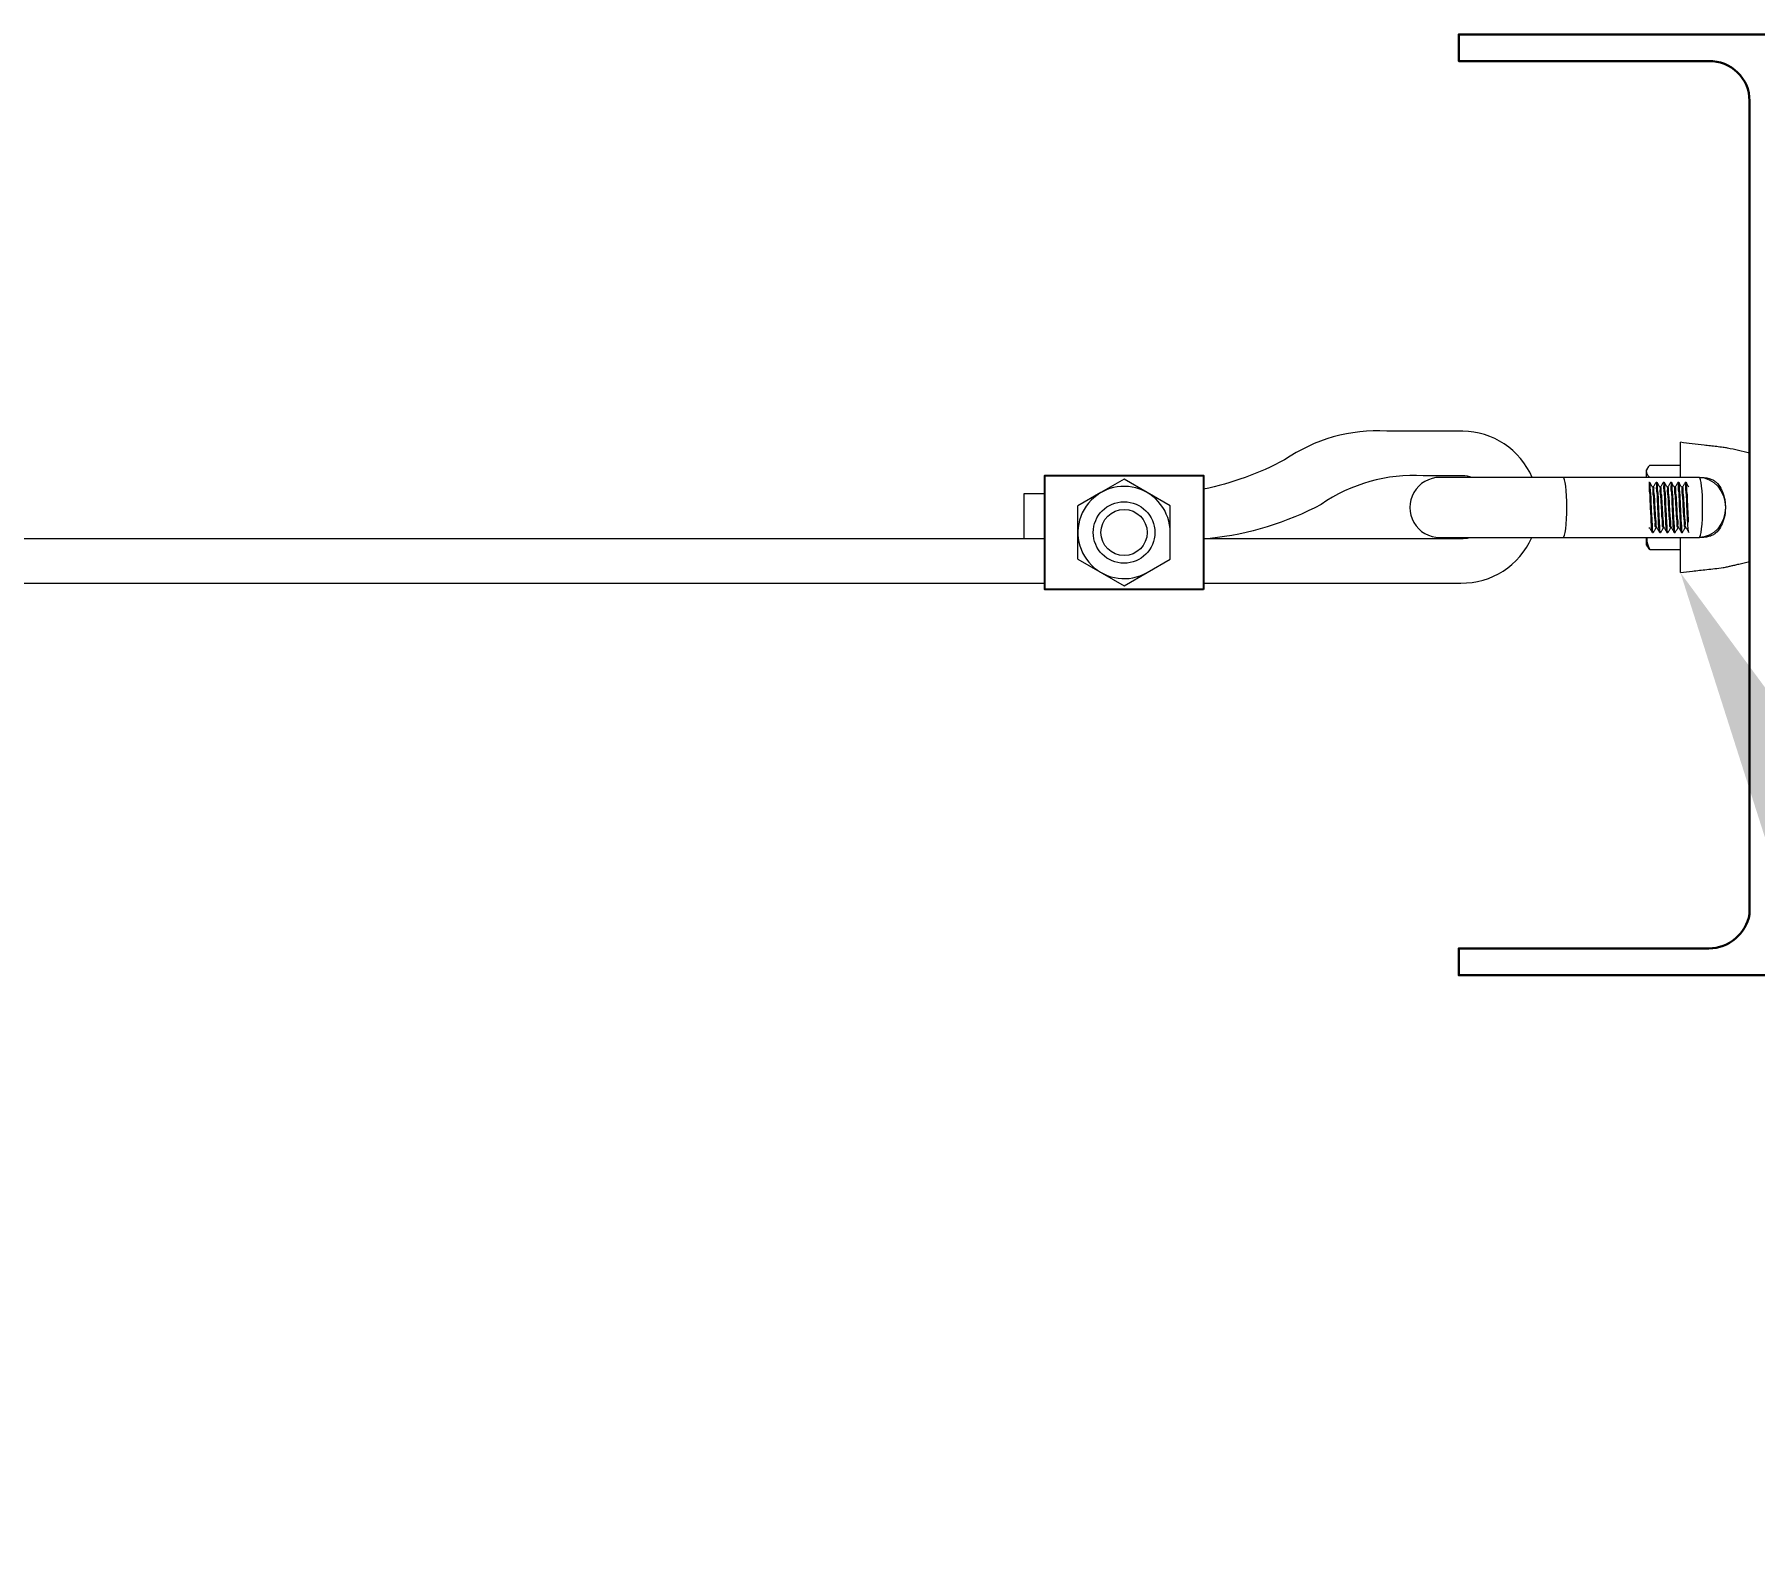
# Model space of a CAD drawing. Header units: feet. Extents: x -21 to 5170, y -254 to 1413.
# Drawn here: x 1046.22 to 1056.94, y 74.72 to 84.17 of the extents above; entities that cross this region are included whole.
import ezdxf
from ezdxf import colors
from ezdxf.entities.mleader import LeaderData, LeaderLine
from ezdxf.math import Vec2, Vec3

# ---------------------------------------------------------------- set-up
doc = ezdxf.new("R2010")
doc.units = ezdxf.units.FT
doc.header["$MEASUREMENT"] = 0
doc.layers.add('E-COMB-BOX', color=250, linetype='Continuous', lineweight=30)
for name, color, linetype in [('E-GRND', 3, 'Continuous'), ('G-ANNO-TEXT', 1, 'Continuous'), ('S-STEL-ANGL', 3, 'Continuous'), ('WIRE MANAGEMENT', 4, 'Continuous')]:
    doc.layers.add(name, color=color, linetype=linetype)
doc.styles.add('NEI-A', font='arial.ttf')

msp = doc.modelspace()

# ---------------------------------------------------------------- linework, layer by layer
at = {"layer": 'E-COMB-BOX', "flags": 128}
msp.add_lwpolyline([(1058.85303, 84.17351), (1058.85303, 84.00687), (1057.29303, 84.00687, 0.4065492), (1057.03975, 83.76015), (1057.03975, 78.68687, 0.3694747), (1057.25303, 78.47351), (1058.85303, 78.47351), (1058.85303, 78.30687), (1055.09975, 78.30687), (1055.09975, 78.47351), (1056.65975, 78.47351, 0.3584563), (1056.91303, 78.68687), (1056.91303, 83.76015, 0.42191969), (1056.65975, 84.00687), (1055.09975, 84.00687), (1055.09975, 84.17351)], format="xyb", close=True, dxfattribs=at)
at = {"layer": 'E-GRND'}
msp.add_lwpolyline([(1053.5074, 80.71276), (1052.51721, 80.71276), (1052.51721, 81.423), (1053.5074, 81.423)], close=True, dxfattribs=at)
at = {"layer": 'S-STEL-ANGL', "linetype": 'Continuous', "lineweight": 18}
for p, q in [((1056.482, 81.40982), (1056.482, 81.62976)), ((1056.27692, 81.46803), (1056.27107, 81.45788)), ((1056.27107, 81.41101), (1056.27107, 81.45788)), ((1056.292, 81.48665), (1056.482, 81.48665)), ((1053.01231, 81.39955), (1052.86847, 81.31651)), ((1053.15614, 81.31651), (1053.01231, 81.39955)), ((1056.29029, 81.37976), (1056.28462, 81.37976)), ((1056.313, 81.35024), (1056.30767, 81.35024)), ((1056.33575, 81.37976), (1056.33007, 81.37976)), ((1056.35845, 81.35024), (1056.35312, 81.35024)), ((1056.3812, 81.37976), (1056.37552, 81.37976)), ((1056.40392, 81.35024), (1056.39859, 81.35024)), ((1056.42665, 81.37976), (1056.42097, 81.37976)), ((1056.44937, 81.35024), (1056.44404, 81.35024)), ((1056.4721, 81.37976), (1056.46643, 81.37976)), ((1056.49482, 81.35024), (1056.48949, 81.35024)), ((1056.51757, 81.37976), (1056.51188, 81.37976)), ((1056.60194, 81.41101), (1056.56971, 81.41101)), ((1052.72464, 80.90131), (1052.72464, 81.23347)), ((1053.29997, 80.90131), (1053.29997, 81.23347)), ((1056.27107, 80.98913), (1056.27107, 81.03601)), ((1056.2846, 81.09678), (1056.28991, 81.09678)), ((1056.30733, 81.06726), (1056.31302, 81.06726)), ((1056.33005, 81.09678), (1056.33538, 81.09678)), ((1056.35278, 81.06726), (1056.35847, 81.06726)), ((1056.3755, 81.09678), (1056.38083, 81.09678)), ((1056.39823, 81.06726), (1056.40394, 81.06726)), ((1056.42097, 81.09678), (1056.42628, 81.09678)), ((1056.4437, 81.06726), (1056.44939, 81.06726)), ((1056.46642, 81.09678), (1056.47173, 81.09678)), ((1056.482, 80.81726), (1056.482, 81.03719)), ((1056.48915, 81.06726), (1056.49484, 81.06726)), ((1056.51187, 81.09678), (1056.5172, 81.09678)), ((1056.56746, 81.03601), (1056.60204, 81.03601)), ((1052.72464, 80.90131), (1053.01231, 80.73522)), ((1053.15614, 80.81826), (1053.29997, 80.90131)), ((1056.27107, 80.98913), (1056.27692, 80.97899)), ((1056.292, 80.96037), (1056.482, 80.96037))]:
    msp.add_line(p, q, dxfattribs=at)
for points in [[(1056.482, 81.41101), (1054.98201, 81.41101, 1.00003129), (1054.98201, 81.03601), (1056.482, 81.03601)], [(1053.29997, 81.23347), (1053.15614, 81.31651, -0.26794919)], [(1053.01231, 80.73522), (1053.15614, 80.81826, -0.26794919)]]:
    msp.add_lwpolyline(points, format="xyb", dxfattribs=at)
at = {"layer": 'S-STEL-ANGL', "linetype": 'Continuous', "lineweight": 18, "flags": 128}
for points in [[(1055.75128, 81.03601), (1055.75563, 81.03961), (1055.7598, 81.05028), (1055.76367, 81.06761), (1055.76705, 81.09093), (1055.76982, 81.11934), (1055.77187, 81.15176), (1055.77315, 81.18693), (1055.77358, 81.22351), (1055.77315, 81.26009), (1055.77187, 81.29526), (1055.76982, 81.32768), (1055.76705, 81.35609), (1055.76367, 81.37941), (1055.7598, 81.39674), (1055.75563, 81.40741), (1055.75128, 81.41101)], [(1056.5983, 81.03601), (1056.60266, 81.03961), (1056.60684, 81.05028), (1056.61069, 81.06761), (1056.61407, 81.09093), (1056.61685, 81.11934), (1056.61891, 81.15176), (1056.62017, 81.18693), (1056.6206, 81.22351), (1056.62017, 81.26009), (1056.61891, 81.29526), (1056.61685, 81.32768), (1056.61407, 81.35609), (1056.61069, 81.37941), (1056.60684, 81.39674), (1056.60266, 81.40741), (1056.5983, 81.41101)], [(1056.5983, 81.41101), (1056.63038, 81.40741), (1056.66123, 81.39674), (1056.68965, 81.37941), (1056.71458, 81.35609), (1056.73502, 81.32768), (1056.75021, 81.29526), (1056.75958, 81.26009), (1056.76273, 81.22351), (1056.75958, 81.18693), (1056.75021, 81.15176), (1056.73502, 81.11934), (1056.71458, 81.09093), (1056.68965, 81.06761), (1056.66123, 81.05028), (1056.63038, 81.03961), (1056.5983, 81.03601)]]:
    msp.add_lwpolyline(points, dxfattribs=at)
at = {"layer": 'S-STEL-ANGL', "linetype": 'Continuous', "lineweight": 18}
msp.add_lwpolyline([(1052.86847, 81.31651), (1052.72464, 81.23347)], dxfattribs=at)
for radius in [0.19195, 0.14396]:
    msp.add_circle((1053.01231, 81.06739), radius, dxfattribs=at)
msp.add_arc((1053.01231, 81.06739), 0.28766, 0, 300.000014, dxfattribs=at)
for points, knots in [([(1056.91303, 81.56139), (1056.86761, 81.57303), (1056.81302, 81.58641), (1056.74452, 81.59905), (1056.7087, 81.60255), (1056.66939, 81.60746), (1056.59387, 81.61637), (1056.53148, 81.62384), (1056.482, 81.62976)], [0.081851749, 0.081851749, 0.081851749, 0.081851749, 0.37728711, 0.436079519, 0.52069158, 0.603952953, 0.685863674, 1, 1, 1, 1]), ([(1056.27107, 81.44825), (1056.27109, 81.44916), (1056.27128, 81.45638), (1056.2771, 81.47087), (1056.28672, 81.48105), (1056.292, 81.48665)], [0, 0, 0, 0, 0.06118886, 0.48470577, 1, 1, 1, 1]), ([(1056.292, 81.40985), (1056.28618, 81.41573), (1056.27544, 81.42656), (1056.27244, 81.44144), (1056.27107, 81.44825)], [0, 0, 0, 0, 0.54224154, 1, 1, 1, 1]), ([(1056.30679, 81.06935), (1056.30659, 81.06923), (1056.30556, 81.06859), (1056.30598, 81.08389), (1056.3008, 81.09988), (1056.30022, 81.14751), (1056.29693, 81.20025), (1056.29394, 81.25679), (1056.29331, 81.31527), (1056.286, 81.34012), (1056.29093, 81.38255), (1056.285, 81.37722), (1056.28462, 81.37687)], [0, 0, 0, 0, 0.00202405, 0.01032027, 0.09294705, 0.23630254, 0.42090431, 0.61614407, 0.79364736, 0.92730378, 0.99525785, 1, 1, 1, 1]), ([(1056.31302, 81.07015), (1056.31243, 81.07061), (1056.30594, 81.07571), (1056.31141, 81.10076), (1056.30652, 81.12217), (1056.30494, 81.15761), (1056.30275, 81.2007), (1056.29956, 81.25668), (1056.29903, 81.31527), (1056.29166, 81.34016), (1056.29665, 81.38251), (1056.29068, 81.37722), (1056.29029, 81.37687)], [0, 0, 0, 0, 0.00718592, 0.07856987, 0.20082118, 0.23388226, 0.41905567, 0.61490601, 0.79295878, 0.92703127, 0.99519688, 1, 1, 1, 1]), ([(1056.3079, 81.34984), (1056.30504, 81.35478), (1056.29931, 81.36465), (1056.2936, 81.37452), (1056.29074, 81.37945)], [0, 0, 0, 0, 0.4999036, 1, 1, 1, 1]), ([(1056.33007, 81.09913), (1056.32947, 81.0995), (1056.32288, 81.10366), (1056.32802, 81.12828), (1056.321, 81.15969), (1056.32028, 81.20532), (1056.31656, 81.25036), (1056.31587, 81.29788), (1056.30918, 81.31831), (1056.31312, 81.35199), (1056.30811, 81.34842), (1056.30791, 81.34828)], [0, 0, 0, 0, 0.00820331, 0.09133827, 0.23526965, 0.42053346, 0.61646319, 0.79460785, 0.92882468, 0.99729164, 1, 1, 1, 1]), ([(1056.3295, 81.37932), (1056.32664, 81.37438), (1056.32091, 81.36449), (1056.31517, 81.35461), (1056.31231, 81.34967)], [0, 0, 0, 0, 0.50013879, 1, 1, 1, 1]), ([(1056.33506, 81.09959), (1056.33471, 81.09982), (1056.32842, 81.10386), (1056.33384, 81.12838), (1056.32664, 81.15965), (1056.32595, 81.20532), (1056.32226, 81.25041), (1056.32152, 81.29773), (1056.31496, 81.31864), (1056.31871, 81.35207), (1056.31341, 81.34818), (1056.31302, 81.34789)], [0, 0, 0, 0, 0.004944916, 0.088120024, 0.232115153, 0.41747305, 0.613493142, 0.791723846, 0.926011849, 0.994499759, 1, 1, 1, 1]), ([(1056.35224, 81.06935), (1056.35204, 81.06923), (1056.35101, 81.06859), (1056.35143, 81.08389), (1056.34625, 81.09988), (1056.34567, 81.14751), (1056.34239, 81.20025), (1056.33937, 81.25679), (1056.33882, 81.31525), (1056.3314, 81.34016), (1056.33643, 81.38251), (1056.33046, 81.37722), (1056.33007, 81.37687)], [0, 0, 0, 0, 0.00202397, 0.01031986, 0.09294341, 0.23629329, 0.42088782, 0.61611993, 0.7936132, 0.92726855, 0.99521198, 1, 1, 1, 1]), ([(1056.35847, 81.07015), (1056.35788, 81.07061), (1056.35139, 81.07571), (1056.3569, 81.10076), (1056.35197, 81.12217), (1056.35039, 81.15761), (1056.34819, 81.20071), (1056.34505, 81.25668), (1056.34446, 81.31529), (1056.33714, 81.34011), (1056.34206, 81.38255), (1056.33614, 81.37722), (1056.33575, 81.37687)], [0, 0, 0, 0, 0.00718627, 0.07856673, 0.20082804, 0.23389073, 0.41907319, 0.6149303, 0.79299487, 0.92707391, 0.99524286, 1, 1, 1, 1]), ([(1056.35336, 81.34984), (1056.3505, 81.35478), (1056.34476, 81.36464), (1056.33904, 81.37452), (1056.33619, 81.37945)], [0, 0, 0, 0, 0.500041226, 1, 1, 1, 1]), ([(1056.37552, 81.09913), (1056.37492, 81.0995), (1056.36833, 81.10366), (1056.37346, 81.12828), (1056.36645, 81.15969), (1056.36572, 81.20532), (1056.36204, 81.25036), (1056.36132, 81.29788), (1056.35463, 81.31831), (1056.35857, 81.35199), (1056.35355, 81.34842), (1056.35336, 81.34828)], [0, 0, 0, 0, 0.00820331, 0.09133823, 0.23526955, 0.42053329, 0.61645866, 0.79460794, 0.92882471, 0.99729164, 1, 1, 1, 1]), ([(1056.37495, 81.37932), (1056.37209, 81.37438), (1056.36636, 81.3645), (1056.36063, 81.35461), (1056.35778, 81.34967)], [0, 0, 0, 0, 0.50027615, 1, 1, 1, 1]), ([(1056.38051, 81.09959), (1056.38016, 81.09982), (1056.37392, 81.10392), (1056.37929, 81.12835), (1056.37208, 81.15966), (1056.37143, 81.20532), (1056.36771, 81.25041), (1056.36695, 81.29772), (1056.36045, 81.31864), (1056.36416, 81.35207), (1056.35886, 81.34818), (1056.35847, 81.34789)], [0, 0, 0, 0, 0.00488357, 0.08806287, 0.23207102, 0.41743366, 0.61346789, 0.79170758, 0.925996, 0.99449948, 1, 1, 1, 1]), ([(1056.39769, 81.06935), (1056.39749, 81.06923), (1056.39646, 81.06859), (1056.39698, 81.08391), (1056.39166, 81.09987), (1056.39113, 81.14751), (1056.38787, 81.20025), (1056.38481, 81.25679), (1056.38427, 81.31525), (1056.37685, 81.34016), (1056.38188, 81.38251), (1056.37591, 81.37722), (1056.37552, 81.37687)], [0, 0, 0, 0, 0.00202399, 0.01030618, 0.09293057, 0.2362857, 0.42087911, 0.61611601, 0.79361109, 0.92726781, 0.99521193, 1, 1, 1, 1]), ([(1056.40394, 81.07015), (1056.40334, 81.07061), (1056.39681, 81.07568), (1056.40237, 81.10078), (1056.39739, 81.12216), (1056.3959, 81.15761), (1056.39362, 81.2007), (1056.39048, 81.25668), (1056.38996, 81.31527), (1056.38254, 81.34015), (1056.38757, 81.38251), (1056.3816, 81.37722), (1056.3812, 81.37687)], [0, 0, 0, 0, 0.00723199, 0.07860636, 0.20085724, 0.23391375, 0.41908344, 0.61492385, 0.79297014, 0.92704194, 0.99519706, 1, 1, 1, 1]), ([(1056.39881, 81.34984), (1056.39595, 81.35478), (1056.39023, 81.36465), (1056.3845, 81.37452), (1056.38164, 81.37945)], [0, 0, 0, 0, 0.49976607, 1, 1, 1, 1]), ([(1056.42097, 81.09913), (1056.42037, 81.0995), (1056.41378, 81.10366), (1056.41891, 81.12827), (1056.41194, 81.1597), (1056.41116, 81.20532), (1056.40747, 81.25037), (1056.40683, 81.29785), (1056.40002, 81.31838), (1056.40408, 81.35192), (1056.39901, 81.34842), (1056.39881, 81.34828)], [0, 0, 0, 0, 0.0082029, 0.09133365, 0.235251987, 0.420511031, 0.616426586, 0.794562239, 0.928778625, 0.99723001, 1, 1, 1, 1]), ([(1056.42042, 81.37932), (1056.41756, 81.37438), (1056.41183, 81.36449), (1056.40609, 81.35461), (1056.40323, 81.34967)], [0, 0, 0, 0, 0.50013879, 1, 1, 1, 1]), ([(1056.42596, 81.09959), (1056.42561, 81.09982), (1056.41937, 81.10392), (1056.42474, 81.12835), (1056.41754, 81.15966), (1056.41687, 81.20532), (1056.41319, 81.25041), (1056.4124, 81.29772), (1056.4059, 81.31864), (1056.40961, 81.35207), (1056.40431, 81.34818), (1056.40392, 81.34789)], [0, 0, 0, 0, 0.00488357, 0.08806284, 0.23207093, 0.41743348, 0.61346337, 0.79170767, 0.92599603, 0.99449948, 1, 1, 1, 1]), ([(1056.44314, 81.06935), (1056.44294, 81.06923), (1056.44191, 81.06859), (1056.44243, 81.08391), (1056.43711, 81.09987), (1056.43658, 81.14751), (1056.43331, 81.20025), (1056.4303, 81.2568), (1056.42969, 81.31525), (1056.42234, 81.34016), (1056.42733, 81.38251), (1056.42136, 81.37722), (1056.42097, 81.37687)], [0, 0, 0, 0, 0.00202398, 0.01030614, 0.09293019, 0.23628473, 0.42087738, 0.61611069, 0.79360812, 0.92726012, 0.99521195, 1, 1, 1, 1]), ([(1056.44939, 81.07015), (1056.44879, 81.07061), (1056.44231, 81.07571), (1056.44779, 81.10076), (1056.44284, 81.12216), (1056.44135, 81.15761), (1056.4391, 81.2007), (1056.43593, 81.25668), (1056.43541, 81.31527), (1056.42799, 81.34015), (1056.43302, 81.38251), (1056.42705, 81.37722), (1056.42665, 81.37687)], [0, 0, 0, 0, 0.00718595, 0.07857012, 0.20082584, 0.23388366, 0.41905765, 0.61490861, 0.79296195, 0.92703905, 0.99519687, 1, 1, 1, 1]), ([(1056.44426, 81.34984), (1056.4414, 81.35478), (1056.43568, 81.36465), (1056.42996, 81.37452), (1056.4271, 81.37945)], [0, 0, 0, 0, 0.4999036, 1, 1, 1, 1]), ([(1056.46643, 81.09913), (1056.46584, 81.0995), (1056.45921, 81.10363), (1056.46437, 81.12829), (1056.45737, 81.15969), (1056.45664, 81.20533), (1056.45292, 81.25036), (1056.45226, 81.29788), (1056.44551, 81.3183), (1056.44949, 81.35199), (1056.44447, 81.34842), (1056.44428, 81.34828)], [0, 0, 0, 0, 0.00826455, 0.09139534, 0.23531374, 0.42056827, 0.61648818, 0.79462391, 0.92884036, 0.99729178, 1, 1, 1, 1]), ([(1056.46587, 81.37932), (1056.46301, 81.37438), (1056.45728, 81.36449), (1056.45154, 81.35461), (1056.44868, 81.34967)], [0, 0, 0, 0, 0.50013879, 1, 1, 1, 1]), ([(1056.47143, 81.09959), (1056.47108, 81.09982), (1056.46479, 81.10386), (1056.4702, 81.12838), (1056.46301, 81.15965), (1056.46231, 81.20532), (1056.45864, 81.25042), (1056.45786, 81.29771), (1056.45132, 81.31868), (1056.4551, 81.35203), (1056.44977, 81.34818), (1056.44937, 81.34789)], [0, 0, 0, 0, 0.00494462, 0.08811473, 0.23210121, 0.41744797, 0.61345628, 0.79168097, 0.92595455, 0.99443835, 1, 1, 1, 1]), ([(1056.48861, 81.06935), (1056.4884, 81.06923), (1056.48738, 81.06859), (1056.4878, 81.08389), (1056.48262, 81.09988), (1056.48204, 81.14751), (1056.47875, 81.20025), (1056.47575, 81.2568), (1056.47515, 81.31525), (1056.46778, 81.34016), (1056.4728, 81.38251), (1056.46683, 81.37722), (1056.46643, 81.37687)], [0, 0, 0, 0, 0.00202397, 0.01031988, 0.09294351, 0.23629354, 0.42088828, 0.6161206, 0.79361714, 0.92726847, 0.99521197, 1, 1, 1, 1]), ([(1056.49484, 81.07015), (1056.49424, 81.07061), (1056.48776, 81.07571), (1056.49323, 81.10076), (1056.48834, 81.12217), (1056.48676, 81.15761), (1056.48457, 81.2007), (1056.48138, 81.25668), (1056.48084, 81.31527), (1056.47348, 81.34016), (1056.47847, 81.38251), (1056.4725, 81.37722), (1056.4721, 81.37687)], [0, 0, 0, 0, 0.00718592, 0.07856987, 0.20082118, 0.23388226, 0.41905567, 0.61490601, 0.79295878, 0.92703127, 0.99519688, 1, 1, 1, 1]), ([(1056.48971, 81.34984), (1056.48685, 81.35478), (1056.48113, 81.36465), (1056.47541, 81.37452), (1056.47255, 81.37945)], [0, 0, 0, 0, 0.4999036, 1, 1, 1, 1]), ([(1056.56971, 81.41081), (1056.5476, 81.41089), (1056.51835, 81.41099), (1056.48913, 81.41005), (1056.482, 81.40982)], [0, 0, 0, 0, 0.75613196, 1, 1, 1, 1]), ([(1056.51188, 81.09913), (1056.51129, 81.0995), (1056.50469, 81.10366), (1056.50983, 81.12828), (1056.50282, 81.15969), (1056.50209, 81.20532), (1056.49837, 81.25036), (1056.49769, 81.29788), (1056.491, 81.31831), (1056.49494, 81.35199), (1056.48992, 81.34842), (1056.48973, 81.34828)], [0, 0, 0, 0, 0.00820331, 0.09133827, 0.23526965, 0.42053346, 0.61646319, 0.79460785, 0.92882468, 0.99729164, 1, 1, 1, 1]), ([(1056.51132, 81.37932), (1056.50846, 81.37438), (1056.50273, 81.36449), (1056.49699, 81.35461), (1056.49412, 81.34967)], [0, 0, 0, 0, 0.50013879, 1, 1, 1, 1]), ([(1056.51688, 81.09959), (1056.51652, 81.09982), (1056.51024, 81.10386), (1056.51565, 81.12838), (1056.50846, 81.15965), (1056.50776, 81.20532), (1056.50408, 81.25041), (1056.50334, 81.29773), (1056.49678, 81.31864), (1056.50053, 81.35207), (1056.49523, 81.34818), (1056.49484, 81.34789)], [0, 0, 0, 0, 0.004944916, 0.088120024, 0.232115153, 0.41747305, 0.613493142, 0.791723846, 0.926011849, 0.994499759, 1, 1, 1, 1]), ([(1056.53349, 81.06907), (1056.53329, 81.06991), (1056.53104, 81.07909), (1056.52976, 81.10356), (1056.52676, 81.14593), (1056.52444, 81.20075), (1056.52113, 81.25667), (1056.52065, 81.31528), (1056.51322, 81.34015), (1056.51825, 81.38251), (1056.51228, 81.37722), (1056.51188, 81.37687)], [0, 0, 0, 0, 0.00831272, 0.09110383, 0.23474443, 0.41971334, 0.6153414, 0.79319463, 0.92712105, 0.99520227, 1, 1, 1, 1]), ([(1056.53349, 81.13152), (1056.5333, 81.13493), (1056.532, 81.15749), (1056.5301, 81.20076), (1056.52684, 81.25666), (1056.52628, 81.31529), (1056.51896, 81.34011), (1056.52388, 81.38255), (1056.51796, 81.37722), (1056.51757, 81.37687)], [0, 0, 0, 0, 0.04137119, 0.2730891, 0.51816416, 0.74097548, 0.90874794, 0.99404741, 1, 1, 1, 1]), ([(1056.53518, 81.34984), (1056.53231, 81.35478), (1056.52658, 81.36464), (1056.52086, 81.37452), (1056.518, 81.37945)], [0, 0, 0, 0, 0.500041226, 1, 1, 1, 1]), ([(1056.60192, 81.41067), (1056.61491, 81.41046), (1056.63682, 81.41009), (1056.66633, 81.40366), (1056.68857, 81.39467), (1056.71309, 81.37579), (1056.73726, 81.33999), (1056.75395, 81.29707), (1056.76253, 81.24979), (1056.76412, 81.20187), (1056.75403, 81.14787), (1056.73296, 81.10013), (1056.70951, 81.0666), (1056.68215, 81.04906), (1056.65849, 81.04129), (1056.63125, 81.03663), (1056.61239, 81.0364), (1056.60204, 81.03627)], [0, 0, 0, 0, 0.06905684, 0.11647145, 0.16027962, 0.19570031, 0.27979524, 0.38642095, 0.43913687, 0.53541691, 0.64046149, 0.72857784, 0.81308337, 0.85313814, 0.89962842, 0.94488079, 1, 1, 1, 1]), ([(1056.292, 80.96037), (1056.28597, 80.97537), (1056.27616, 80.99979), (1056.27401, 81.02593), (1056.27319, 81.03601)], [0, 0, 0, 0, 0.61426575, 1, 1, 1, 1]), ([(1056.28959, 81.09735), (1056.29246, 81.09241), (1056.29819, 81.08253), (1056.30391, 81.07264), (1056.30677, 81.06769)], [0, 0, 0, 0, 0.499998409, 1, 1, 1, 1]), ([(1056.31366, 81.06788), (1056.31652, 81.07283), (1056.32225, 81.08272), (1056.32799, 81.0926), (1056.33085, 81.09754)], [0, 0, 0, 0, 0.500194295, 1, 1, 1, 1]), ([(1056.33504, 81.09735), (1056.33791, 81.09241), (1056.34364, 81.08253), (1056.34937, 81.07264), (1056.35224, 81.06769)], [0, 0, 0, 0, 0.49986121, 1, 1, 1, 1]), ([(1056.35911, 81.06788), (1056.36197, 81.07283), (1056.3677, 81.08272), (1056.37344, 81.0926), (1056.3763, 81.09754)], [0, 0, 0, 0, 0.500194295, 1, 1, 1, 1]), ([(1056.38049, 81.09735), (1056.38336, 81.09241), (1056.38909, 81.08253), (1056.39482, 81.07264), (1056.39769, 81.06769)], [0, 0, 0, 0, 0.49986121, 1, 1, 1, 1]), ([(1056.40458, 81.06788), (1056.40744, 81.07283), (1056.41317, 81.08272), (1056.41891, 81.0926), (1056.42177, 81.09754)], [0, 0, 0, 0, 0.500194295, 1, 1, 1, 1]), ([(1056.42594, 81.09735), (1056.42881, 81.09241), (1056.43454, 81.08253), (1056.44027, 81.07264), (1056.44314, 81.06769)], [0, 0, 0, 0, 0.49986121, 1, 1, 1, 1]), ([(1056.45003, 81.06788), (1056.45289, 81.07283), (1056.45862, 81.08272), (1056.46436, 81.0926), (1056.46722, 81.09754)], [0, 0, 0, 0, 0.500194295, 1, 1, 1, 1]), ([(1056.47141, 81.09735), (1056.47428, 81.09241), (1056.48001, 81.08253), (1056.48573, 81.07264), (1056.48859, 81.06769)], [0, 0, 0, 0, 0.499998409, 1, 1, 1, 1]), ([(1056.482, 81.03719), (1056.50016, 81.03672), (1056.52864, 81.03598), (1056.55713, 81.03606), (1056.56746, 81.03609)], [0, 0, 0, 0, 0.63756765, 1, 1, 1, 1]), ([(1056.49548, 81.06788), (1056.49834, 81.07283), (1056.50407, 81.08272), (1056.50981, 81.0926), (1056.51267, 81.09754)], [0, 0, 0, 0, 0.500194295, 1, 1, 1, 1]), ([(1056.51686, 81.09735), (1056.51973, 81.09241), (1056.52546, 81.08253), (1056.53119, 81.07264), (1056.53406, 81.06769)], [0, 0, 0, 0, 0.49986121, 1, 1, 1, 1]), ([(1056.27709, 80.97908), (1056.2772, 80.97878), (1056.2798, 80.97121), (1056.28602, 80.96568), (1056.292, 80.96037)], [0, 0, 0, 0, 0.04013032, 1, 1, 1, 1]), ([(1056.482, 80.81726), (1056.50703, 80.82022), (1056.56164, 80.82667), (1056.65031, 80.83774), (1056.72374, 80.84483), (1056.7746, 80.8532), (1056.79884, 80.85938), (1056.82182, 80.86473), (1056.85998, 80.87383), (1056.89049, 80.88108), (1056.91303, 80.88643)], [0, 0, 0, 0, 0.158856406, 0.346631378, 0.563246618, 0.623765231, 0.671242209, 0.72082595, 0.772516312, 0.918511226, 0.918511226, 0.918511226, 0.918511226])]:
    msp.add_open_spline(points, degree=3, knots=knots, dxfattribs=at)
at = {"layer": 'WIRE MANAGEMENT', "color": 4, "linetype": 'Continuous', "lineweight": 18, "elevation": 0.11854, "flags": 128}
for points in [[(1055.55691, 81.41101, 0.29897441), (1055.1243, 81.69926), (1054.65035, 81.69926, 0.16657753), (1054.01376, 81.52069, -0.07203172), (1053.5074, 81.3371)], [(1055.18408, 81.41101, 0.08036843), (1055.12246, 81.4214), (1054.87818, 81.4214, 0.16657753), (1054.24159, 81.24284, -0.0973249), (1053.5488, 81.03034)], [(1053.5074, 81.03034), (1055.11218, 81.03034, 0.07304545), (1055.16875, 81.03601)], [(1053.5074, 80.75227), (1055.11218, 80.75227, 0.30317732), (1055.555, 81.03601)]]:
    msp.add_lwpolyline(points, format="xyb", dxfattribs=at)
at = {"layer": 'WIRE MANAGEMENT', "color": 4, "linetype": 'Continuous', "lineweight": 18, "flags": 128}
msp.add_lwpolyline([(1052.51721, 81.3082), (1052.38702, 81.3082), (1052.38702, 81.03034)], dxfattribs=at)
at = {"layer": 'WIRE MANAGEMENT', "color": 4, "linetype": 'Continuous', "lineweight": 18, "elevation": 0.11854, "flags": 128}
for points in [[(983.68895, 81.03034), (1052.51721, 81.03034)], [(983.68895, 80.75227), (1052.51721, 80.75227)]]:
    msp.add_lwpolyline(points, dxfattribs=at)

# ---------------------------------------------------------------- next in the draw order: leaders
at = {"layer": 'G-ANNO-TEXT'}
ml = msp.add_multileader_mtext('Standard', dxfattribs=at)
ml.set_content('\\A1;MESSENGER CABLE DEAD ENDS AT POST WITH DEAD END ASSEMBLY', color=256, style='NEI-A')
ml.set_leader_properties()
ml.build(insert=Vec2(0, 0))
ml.multileader.update_dxf_attribs({"dogleg_length": 0.89968, "arrow_head_size": 3})
ctx = ml.context
ctx.base_point, ctx.char_height, ctx.arrow_head_size, ctx.landing_gap_size, ctx.plane_origin = Vec3(1062.52733, 70.73565), 2, 3, 1.53573, Vec3(304.69083, -461.46006)
notes = []
notes.append((ctx, [(1, (1, 1, 0), (1061.62765, 70.73565), (1, 0), 0.89968, [(1, [(1056.482, 80.81726)], 0, [])])]))
ctx.mtext.insert, ctx.mtext.width, ctx.mtext.defined_height, ctx.mtext.flow_direction = Vec3(1064.06306, 71.75271), 49.1809823, 10.6887, 5
ctx.mtext.has_bg_fill, ctx.mtext.bg_color, ctx.mtext.bg_scale_factor, ctx.mtext.bg_transparency, ctx.mtext.use_window_bg_color = 1, -1073741824, 1.5, 0, 1
for ctx, leaders in notes:
    for number, flags, end, landing, length, lines in leaders:
        leader = LeaderData()
        leader.index, (leader.has_last_leader_line, leader.has_dogleg_vector, leader.attachment_direction) = number, flags
        leader.last_leader_point, leader.dogleg_vector, leader.dogleg_length = Vec3(end), Vec3(landing), length
        for number, points, colour, breaks in lines:
            line = LeaderLine()
            line.index, line.vertices, line.color, line.breaks = number, Vec3.list(points), colors.encode_raw_color(colour), breaks
            leader.lines.append(line)
        ctx.leaders.append(leader)

doc.saveas('drawing.dxf')
